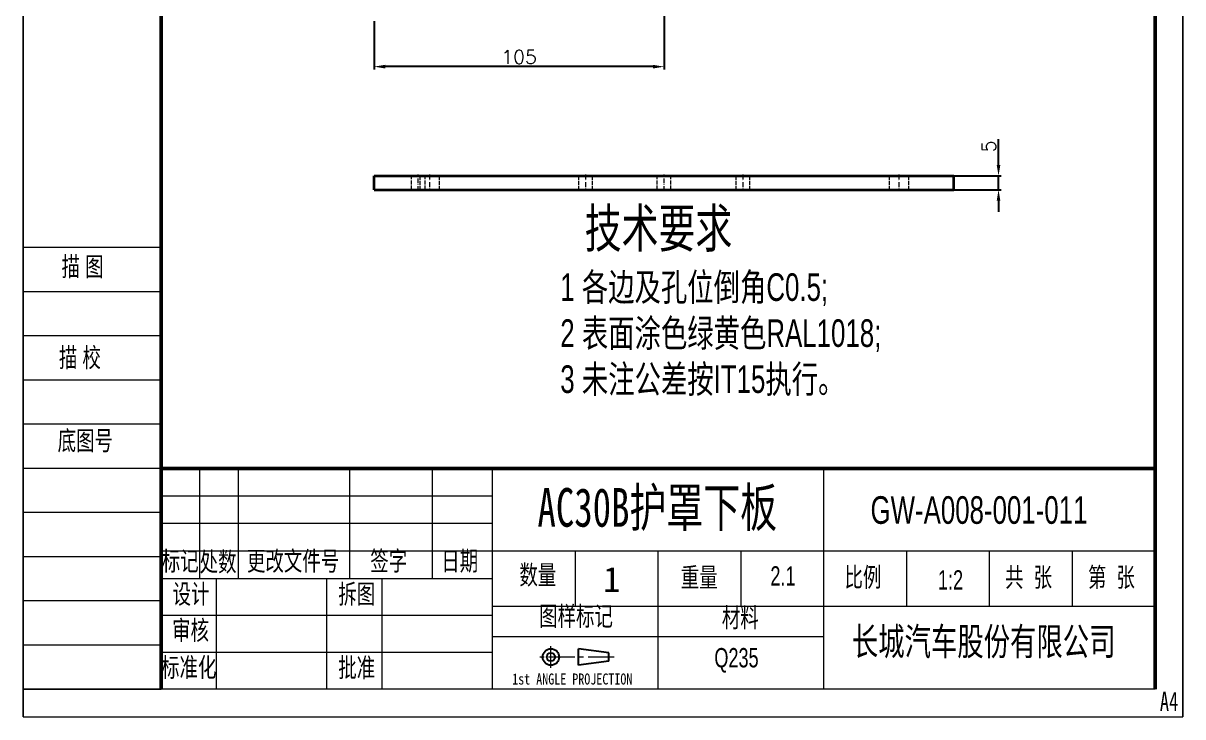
# Model space of a CAD drawing. Header units: millimetres. Extents: x -13336 to 61423, y -27528 to -3175.
# Drawn here: x -7951.9 to -7531.9, y -6772.8 to -6521.5 of the extents above; entities that cross this region are included whole.
import ezdxf

# ---------------------------------------------------------------- set-up
doc = ezdxf.new("R2010")
doc.units = ezdxf.units.MM
for name, pattern in [('CENTER2', [28.575, 19.05, -3.175, 3.175, -3.175]), ('DASHDOT', [18.5, 12, -3, 0.5, -3]), ('DASHED', [15, 12, -3])]:
    doc.linetypes.add(name, pattern=pattern)
for name, color, linetype, lineweight in [('09图框', 4, 'Continuous', 15), ('中心线', 1, 'CENTER2', 15), ('图框', 4, 'Continuous', 15), ('细实线', 7, 'Continuous', 15), ('轮廓线', 7, 'Continuous', 50)]:
    doc.layers.add(name, color=color, linetype=linetype, lineweight=lineweight)
doc.layers.add('DIM', color=2, linetype='Continuous')
doc.layers.add('标注', color=3, linetype='Continuous')
doc.styles.add('ACGBTS', font='isocp.shx', dxfattribs={"height": 1, "bigfont": 'gbcbig.shx'})
doc.styles.get("Standard").update_dxf_attribs({"font": 'txt', "bigfont": 'gbcbig.shx'})
doc.styles.add('宋体', font='', dxfattribs={"width": 0.8})
doc.styles.add('汉字 5号', font='FSGB2312.ttf', dxfattribs={"width": 0.7, "height": 5})
doc.styles.add('汉字3.5号', font='FSGB2312.ttf', dxfattribs={"width": 0.7, "height": 3.5})
doc.styles.add('汉字7号', font='', dxfattribs={"width": 0.7, "height": 7})
doc.styles.get('宋体').set_extended_font_data('SimSun')
doc.styles.get('汉字7号').set_extended_font_data('SimSun')
doc.dimstyles.new('1：2', dxfattribs={"dimscale": 2, "dimtxt": 2.5, "dimasz": 2.5, "dimexe": 1.25, "dimexo": 0, "dimtad": 1, "dimdsep": 46, "dimtxsty": 'Standard', "dimcen": 2.5, "dimclrd": 3, "dimclre": 3, "dimclrt": 1, "dimadec": 0, "dimazin": 0, "dimtfac": 1, "dimtmove": 0, "dimatfit": 3, "dimfxl": 0, "dimarcsym": 0})

# ---------------------------------------------------------------- blocks, each defined once
blk = doc.blocks.new('A4图框')
at = {"layer": '09图框', "lineweight": 15}
for p, q in [((62778.17, 8358.17), (62778.17, 8655.17)), ((62778.17, 8655.17), (62778.17, 8358.17)), ((62988.17, 8358.17), (62988.17, 8655.17)), ((62988.17, 8358.17), (62988.17, 8655.17)), ((62988.17, 8655.17), (62988.17, 8358.17))]:
    blk.add_line(p, q, dxfattribs=at)
at = {"layer": '09图框', "linetype": 'ByBlock', "lineweight": 15}
for p, q in [((62778.17, 8655.17), (62778.17, 8358.17)), ((62988.17, 8655.17), (62988.17, 8358.17)), ((62778.17, 8358.17), (62988.17, 8358.17))]:
    blk.add_line(p, q, dxfattribs=at)
at = {"layer": 'DIM', "lineweight": 15}
for p, q in [((62803.17, 8443.17), (62778.17, 8443.17)), ((62803.17, 8435.17), (62778.17, 8435.17)), ((62803.17, 8427.17), (62778.17, 8427.17)), ((62803.17, 8419.17), (62778.17, 8419.17)), ((62803.17, 8411.17), (62778.17, 8411.17)), ((62803.17, 8403.17), (62778.17, 8403.17)), ((62810.17, 8383.17), (62810.17, 8403.17)), ((62817.17, 8383.17), (62817.17, 8403.17)), ((62837.31, 8383.17), (62837.31, 8403.16)), ((62852.31, 8383.17), (62852.31, 8403.16)), ((62863.17, 8363.17), (62863.17, 8403.17)), ((62923.17, 8363.17), (62923.17, 8403.17)), ((62863.17, 8398.17), (62803.17, 8398.17)), ((62803.17, 8395.17), (62778.17, 8395.17)), ((62863.17, 8393.17), (62803.17, 8393.17)), ((62983.17, 8388.17), (62803.17, 8388.17)), ((62878.17, 8378.17), (62878.17, 8388.17)), ((62893.17, 8363.17), (62893.17, 8388.17)), ((62908.17, 8378.17), (62908.17, 8388.17)), ((62938.17, 8378.17), (62938.17, 8388.17)), ((62953.17, 8378.17), (62953.17, 8388.17)), ((62968.17, 8378.17), (62968.17, 8388.17)), ((62803.17, 8387.17), (62778.17, 8387.17)), ((62863.17, 8383.17), (62803.17, 8383.17)), ((62813.17, 8363.17), (62813.17, 8383.17)), ((62833.17, 8363.17), (62833.17, 8383.17)), ((62843.17, 8363.17), (62843.17, 8383.17)), ((62843.17, 8363.17), (62843.17, 8383.17)), ((62803.17, 8379.17), (62778.17, 8379.17)), ((62983.17, 8378.17), (62863.17, 8378.17)), ((62863.17, 8376.5), (62803.17, 8376.5)), ((62803.17, 8371.17), (62778.17, 8371.17)), ((62923.17, 8372.67), (62863.17, 8372.67)), ((62863.17, 8369.84), (62803.17, 8369.84)), ((62803.17, 8363.17), (62778.17, 8363.17)), ((62778.17, 8363.17), (62803.17, 8363.17))]:
    blk.add_line(p, q, dxfattribs=at)
at = {"layer": 'DIM', "ltscale": 20}
for p, q in [((62878.73, 8367.5), (62878.73, 8370.5)), ((62884.23, 8369.75), (62878.73, 8370.5)), ((62884.23, 8368.25), (62884.23, 8369.75)), ((62884.23, 8368.25), (62878.73, 8367.5))]:
    blk.add_line(p, q, dxfattribs=at)
for radius in [1.5, 0.75]:
    blk.add_circle((62873.73, 8369), radius, dxfattribs=at)
at = {"layer": '中心线', "linetype": 'CENTER2', "lineweight": 18, "ltscale": 0.25}
for p, q in [((62873.73, 8367.07), (62873.73, 8370.94)), ((62885.22, 8369), (62871.48, 8369))]:
    blk.add_line(p, q, dxfattribs=at)
at = {"layer": '细实线', "lineweight": 15}
for p, q in [((62983.17, 8403.17), (62803.18, 8403.17)), ((62983.17, 8363.17), (62803.17, 8363.17))]:
    blk.add_line(p, q, dxfattribs=at)
at = {"layer": '轮廓线', "color": 0, "linetype": 'ByBlock', "lineweight": 50}
blk.add_line((62803.17, 8363.17), (62803.17, 8650.17), dxfattribs=at)
at = {"layer": '轮廓线', "color": 0, "lineweight": 50}
blk.add_line((62983.17, 8363.17), (62983.17, 8650.17), dxfattribs=at)
at = {"layer": '轮廓线', "color": 7, "linetype": 'Continuous', "lineweight": 50}
blk.add_line((62983.17, 8403.17), (62803.17, 8403.17), dxfattribs=at)
at = {"layer": '09图框', "lineweight": 15, "insert": (62928.24, 8374.32), "char_height": 5, "width": 60, "attachment_point": 1, "style": '汉字 5号'}
blk.add_mtext('{\\C4;长城汽车股份有限公司}', dxfattribs=at)
at = {"layer": '中心线', "color": 0, "lineweight": 15, "char_height": 3.5, "width": 25, "attachment_point": 1, "style": '汉字3.5号'}
for s, insert in [('{\\C4;描 图}', (62785.12, 8441.49)), ('{\\C4;描 校}', (62784.64, 8425.01)), ('{\\C4;底图号}', (62784.4, 8409.97))]:
    blk.add_mtext(s, dxfattribs=dict(at, insert=insert))
at = {"layer": '中心线', "color": 2, "lineweight": 15, "char_height": 3.5, "attachment_point": 1, "style": '汉字3.5号'}
for s, insert, width in [('{\\C4;标记}', (62803.26, 8388.15), 7.1413), ('{\\C4;处数}', (62810.12, 8388.01), 7.1413), ('{\\C4;更改文件号}', (62818.69, 8388.15), 19.9957), ('{\\C4;签字}', (62841.02, 8388.17), 14.8572), ('{\\C4;日期}', (62853.88, 8388.17), 11), ('{\\C4;重量}', (62897.25, 8385.19), 10), ('{\\C4;比例}', (62926.9, 8385.22), 15), ('{\\C4;共  张}', (62955.99, 8385.22), 15), ('{\\C4;第  张}', (62970.99, 8385.22), 15), ('{\\C4;设计}', (62805.22, 8382.17), 7.2842), ('{\\C4;拆图}', (62835.22, 8382.17), 7.2842), ('{\\C4;图样标记}', (62871.6, 8378.16), 20), ('{\\C4;审核}', (62805.13, 8375.62), 7.2842), ('{\\C4;标准化}', (62803.13, 8368.88), 10.4643), ('{\\C4;批准}', (62835.22, 8368.84), 7.2842)]:
    blk.add_mtext(s, dxfattribs=dict(at, insert=insert, width=width))
at = {"layer": '图框', "color": 4, "lineweight": 18, "style": '宋体', "width": 0.8}
blk.add_text('1st ANGLE PROJECTION', height=2, dxfattribs=at).set_placement((62866.72, 8364.02))
at = {"layer": '轮廓线', "color": 2, "lineweight": 15, "char_height": 3.5, "attachment_point": 1, "style": '汉字3.5号'}
for s, insert, width in [('{\\C4;数量}', (62868.03, 8385.64), 10), ('{\\C4;材料}', (62904.69, 8377.89), 30)]:
    blk.add_mtext(s, dxfattribs=dict(at, insert=insert, width=width))
blk = doc.blocks.new('*D227')
at = {"layer": 'Defpoints', "color": 0, "transparency": 16777216}
for p in [(-7719.76, -6510.75), (-7824.76, -6520.75), (-7824.76, -6537.25)]:
    blk.add_point(p, dxfattribs=at)
at = {"layer": 'DIM', "color": 3, "lineweight": -2, "transparency": 16777216}
for p, q in [((-7719.76, -6510.75), (-7719.76, -6538.25)), ((-7824.76, -6520.75), (-7824.76, -6538.25)), ((-7723.76, -6537.25), (-7820.76, -6537.25))]:
    blk.add_line(p, q, dxfattribs=at)
at = {"layer": 'DIM', "color": 3, "transparency": 16777216}
for points in [[(-7820.76, -6536.59), (-7820.76, -6537.92), (-7824.76, -6537.25)], [(-7723.76, -6536.59), (-7723.76, -6537.92), (-7719.76, -6537.25)]]:
    blk.add_solid(points, dxfattribs=at)
at = {"layer": 'DIM', "color": 1, "transparency": 16777216, "insert": (-7772.26, -6533.75), "char_height": 5, "attachment_point": 5}
blk.add_mtext('105', dxfattribs=at)
blk = doc.blocks.new('*D241')
at = {"layer": 'Defpoints', "color": 0, "transparency": 16777216}
for p in [(-7614.76, -6576.83), (-7598.61, -6576.83), (-7614.76, -6581.83)]:
    blk.add_point(p, dxfattribs=at)
at = {"layer": 'DIM', "color": 3, "lineweight": -2, "transparency": 16777216}
for p, q in [((-7598.61, -6572.83), (-7598.61, -6563.49)), ((-7614.76, -6576.83), (-7597.61, -6576.83)), ((-7598.61, -6581.83), (-7598.61, -6576.83)), ((-7614.76, -6581.83), (-7597.61, -6581.83)), ((-7598.61, -6585.83), (-7598.61, -6589.83))]:
    blk.add_line(p, q, dxfattribs=at)
at = {"layer": 'DIM', "color": 3, "transparency": 16777216}
for points in [[(-7599.28, -6572.83), (-7597.95, -6572.83), (-7598.61, -6576.83)], [(-7599.28, -6585.83), (-7597.95, -6585.83), (-7598.61, -6581.83)]]:
    blk.add_solid(points, dxfattribs=at)
at = {"layer": 'DIM', "color": 1, "transparency": 16777216, "insert": (-7602.11, -6566.16), "char_height": 5, "attachment_point": 5, "rotation": 90}
blk.add_mtext('5', dxfattribs=at)

msp = doc.modelspace()

# ---------------------------------------------------------------- linework, layer by layer
at = {"layer": 'DIM', "color": 7, "lineweight": 35, "ltscale": 0.125}
for p, q in [((-7824.76, -6581.825), (-7824.76, -6576.825)), ((-7614.76, -6581.825), (-7614.76, -6576.825))]:
    msp.add_line(p, q, dxfattribs=at)
at = {"layer": 'DIM', "color": 7, "lineweight": 35}
for p, q in [((-7824.76, -6576.825), (-7614.76, -6576.825)), ((-7824.76, -6581.825), (-7614.76, -6581.825))]:
    msp.add_line(p, q, dxfattribs=at)
at = {"layer": 'DIM', "color": 2, "linetype": 'DASHED', "lineweight": 13, "ltscale": 0.125}
for p, q in [((-7811.218, -6581.825), (-7811.218, -6576.825)), ((-7811.218, -6581.825), (-7811.218, -6576.825)), ((-7808.26, -6576.825), (-7808.26, -6581.825)), ((-7806.301, -6581.825), (-7806.301, -6576.825)), ((-7806.301, -6581.825), (-7806.301, -6576.825)), ((-7801.26, -6576.825), (-7801.26, -6581.825)), ((-7750.718, -6576.825), (-7750.718, -6581.825)), ((-7750.718, -6576.825), (-7750.718, -6581.825)), ((-7745.801, -6576.825), (-7745.801, -6581.825)), ((-7745.801, -6576.825), (-7745.801, -6581.825)), ((-7722.218, -6581.825), (-7722.218, -6576.825)), ((-7722.218, -6581.825), (-7722.218, -6576.825)), ((-7717.301, -6581.825), (-7717.301, -6576.825)), ((-7717.301, -6581.825), (-7717.301, -6576.825)), ((-7693.718, -6576.825), (-7693.718, -6581.825)), ((-7693.718, -6576.825), (-7693.718, -6581.825)), ((-7688.801, -6576.825), (-7688.801, -6581.825)), ((-7688.801, -6576.825), (-7688.801, -6581.825)), ((-7638.26, -6576.825), (-7638.26, -6581.825)), ((-7631.26, -6576.825), (-7631.26, -6581.825))]:
    msp.add_line(p, q, dxfattribs=at)
at = {"layer": 'DIM', "color": 1, "linetype": 'DASHDOT', "lineweight": 13, "ltscale": 0.15}
for p, q in [((-7808.76, -6582.325), (-7808.76, -6576.325)), ((-7719.76, -6582.325), (-7719.76, -6576.325))]:
    msp.add_line(p, q, dxfattribs=at)
at = {"layer": 'DIM', "color": 1, "linetype": 'DASHDOT', "lineweight": 13, "ltscale": 0.150015}
for p, q in [((-7804.76, -6576.325), (-7804.76, -6582.326)), ((-7748.26, -6576.325), (-7748.26, -6582.326)), ((-7691.26, -6576.325), (-7691.26, -6582.326)), ((-7634.76, -6576.325), (-7634.76, -6582.326))]:
    msp.add_line(p, q, dxfattribs=at)

# ---------------------------------------------------------------- block references
at = {"xscale": 2, "yscale": 2, "zscale": 2}
msp.add_blockref('A4图框', (-133508.205, -23489.161), dxfattribs=at)

# ---------------------------------------------------------------- texts
at = {"color": 1, "insert": (-7741.777, -6718.494), "char_height": 9.1, "width": 40.91783, "attachment_point": 1, "style": 'ACGBTS'}
msp.add_mtext('{\\fNSimSun|b0|i0|c134|p49;\\C3;1}', dxfattribs=at)
at = {"layer": '中心线', "lineweight": 15, "insert": (-7722.207, -6697.732), "char_height": 14, "width": 182.80209, "attachment_point": 5, "style": '汉字7号'}
msp.add_mtext('{\\fFangSong_GB2312|b0|i0|c134|p49;\\C4;AC30B\\fSimSun|b0|i0|c134|p2;护罩下板}', dxfattribs=at)
at = {"layer": '中心线', "color": 2, "lineweight": 15}
for s, insert, char_height, width, attachment_point, style in [('{\\C4;GW-A008-001-011}', (-7605.694, -6697.968), 10, 139.28161, 5, '汉字 5号'), ('{\\C4;2.1}', (-7676.689, -6721.776), 7, 62.61141, 5, '汉字3.5号'), ('{\\C4;1:2}', (-7620.552, -6719.707), 6.9997, 29.99861, 1, '汉字3.5号'), ('{\\C4;Q235}', (-7693.521, -6752.369), 7, 62.61141, 5, '汉字3.5号'), ('{\\f@FangSong_GB2312|b0|i0|c134|p49;\\C4;A4}', (-7540.184, -6763.708), 7, 62.61141, 1, '汉字3.5号')]:
    msp.add_mtext(s, dxfattribs=dict(at, insert=insert, char_height=char_height, width=width, attachment_point=attachment_point, style=style))
at = {"layer": '标注', "insert": (-7757.338, -6588.793), "char_height": 10, "width": 125.81183, "attachment_point": 1, "style": '汉字 5号'}
msp.add_mtext('{\\C2;  \\H1.4x; 技术要求\\P\\H0.7143x;1 各边及孔位倒角C0.5;\\P2 表面涂色绿黄色RAL1018;\\P3 未注公差按IT15执行。}', dxfattribs=at)

# ---------------------------------------------------------------- dimensions: what is measured, and where the dimension line sits
at = {"layer": 'DIM'}
dim = msp.add_linear_dim(base=(-7824.76, -6537.254), p1=(-7719.76, -6510.75), p2=(-7824.76, -6520.75), dimstyle='1：2', override={"dimasz": 2, "dimexe": 0.49975, "dimgap": 0.49975}, dxfattribs=at)
dim.commit()
dim.dimension.update_dxf_attribs({"geometry": '*D227', "text_midpoint": (-7772.26, -6533.754)})
dim = msp.add_linear_dim(base=(-7598.613, -6576.825), p1=(-7614.76, -6581.825), p2=(-7614.76, -6576.825), angle=90, dimstyle='1：2', override={"dimasz": 2, "dimexe": 0.49975, "dimgap": 0.49975}, dxfattribs=at)
dim.commit()
dim.dimension.update_dxf_attribs({"geometry": '*D241', "text_midpoint": (-7602.113, -6566.159)})

doc.saveas('drawing.dxf')
